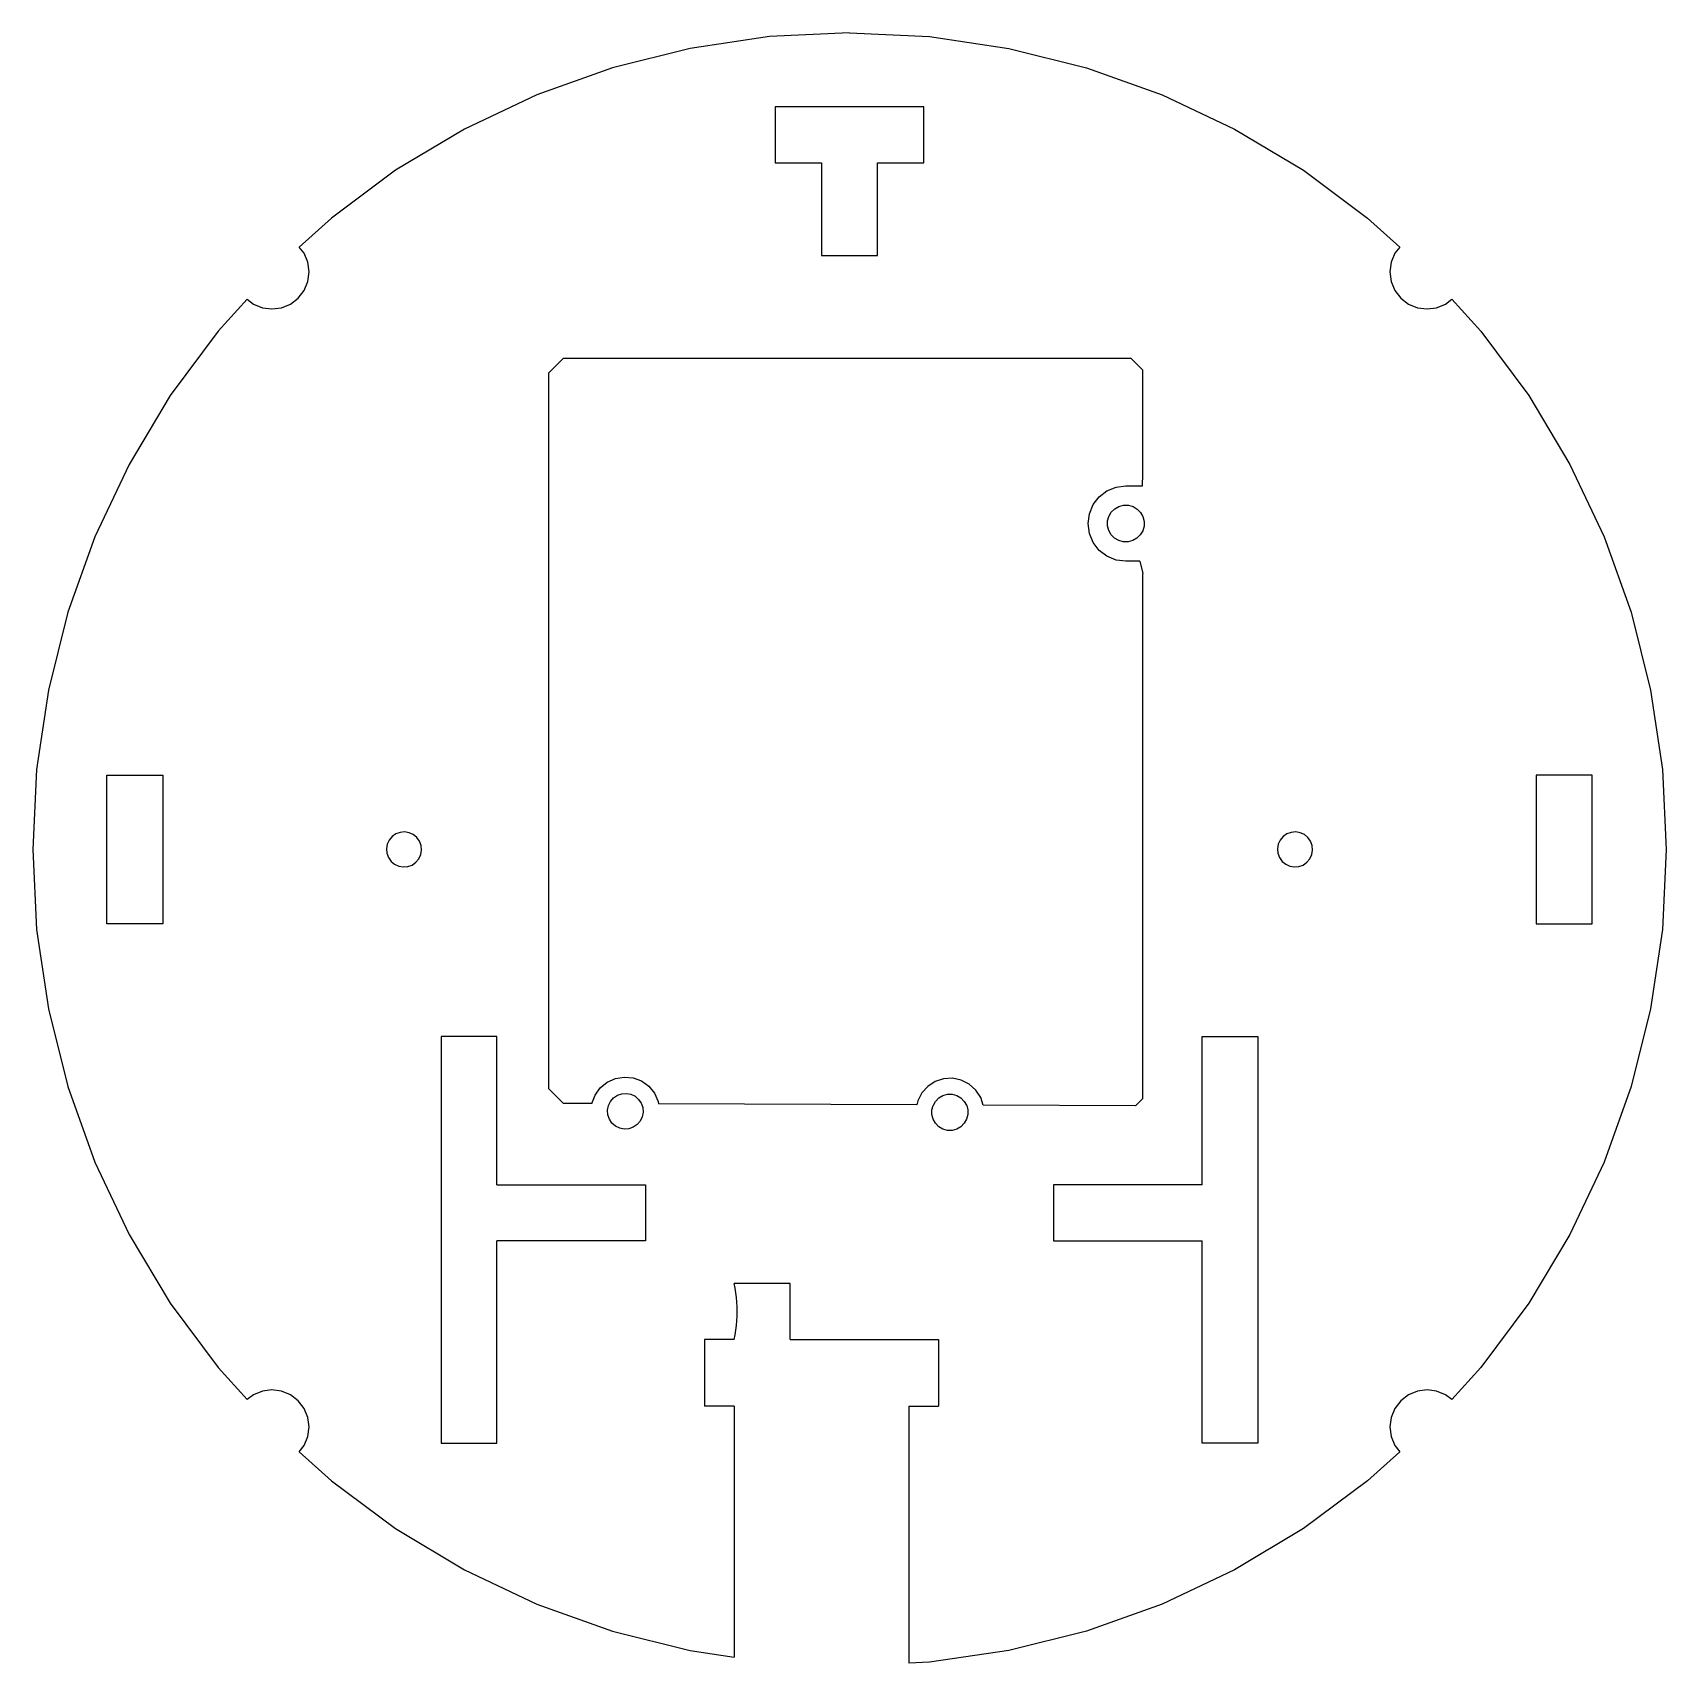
# Model space of a CAD drawing. Header units: metres. Extents: x -70 to 70, y -70 to 70.
import ezdxf

# ---------------------------------------------------------------- set-up
doc = ezdxf.new("R2010")
doc.units = ezdxf.units.M

msp = doc.modelspace()

# ---------------------------------------------------------------- linework, layer by layer
at = {"layer": 'Layer0'}
for p, q in [((-13.63, 68.51, 4.78), (-20.28, 66.84, 4.78)), ((-6.85, 69.51, 4.78), (-13.63, 68.51, 4.78)), ((0, 69.85, 4.78), (-6.85, 69.51, 4.78)), ((0, 69.85, 4.78), (6.85, 69.51, 4.78)), ((6.85, 69.51, 4.78), (13.63, 68.51, 4.78)), ((13.63, 68.51, 4.78), (20.28, 66.84, 4.78)), ((-20.28, 66.84, 4.78), (-26.73, 64.53, 4.78)), ((20.28, 66.84, 4.78), (26.73, 64.53, 4.78)), ((-26.73, 64.53, 4.78), (-32.93, 61.6, 4.78)), ((26.73, 64.53, 4.78), (32.93, 61.6, 4.78)), ((-6.35, 63.5, 4.78), (-6.35, 58.73, 4.78)), ((6.35, 63.5, 4.78), (-6.35, 63.5, 4.78)), ((6.35, 58.73, 4.78), (6.35, 63.5, 4.78)), ((-32.93, 61.6, 4.78), (-38.81, 58.08, 4.78)), ((32.93, 61.6, 4.78), (38.81, 58.08, 4.78)), ((-6.35, 58.73, 4.78), (-2.39, 58.73, 4.78)), ((-2.39, 58.73, 4.78), (-2.39, 50.8, 4.78)), ((2.39, 58.73, 4.78), (6.35, 58.73, 4.78)), ((2.39, 50.8, 4.78), (2.39, 58.73, 4.78)), ((-38.81, 58.08, 4.78), (-44.31, 53.99, 4.78)), ((38.81, 58.08, 4.78), (44.31, 53.99, 4.78)), ((-44.31, 53.99, 4.78), (-47.05, 51.51, 4.78)), ((44.31, 53.99, 4.78), (47.05, 51.51, 4.78)), ((-46.64, 50.98, 4.78), (-47.05, 51.51, 4.78)), ((-46.32, 50.21, 4.78), (-46.64, 50.98, 4.78)), ((-2.39, 50.8, 4.78), (2.39, 50.8, 4.78)), ((46.64, 50.98, 4.78), (46.32, 50.21, 4.78)), ((47.05, 51.51, 4.78), (46.64, 50.98, 4.78)), ((-46.22, 49.39, 4.78), (-46.32, 50.21, 4.78)), ((-46.32, 48.57, 4.78), (-46.22, 49.39, 4.78)), ((46.32, 50.21, 4.78), (46.22, 49.39, 4.78)), ((46.22, 49.39, 4.78), (46.32, 48.57, 4.78)), ((-47.15, 47.15, 4.78), (-46.64, 47.8, 4.78)), ((-46.64, 47.8, 4.78), (-46.32, 48.57, 4.78)), ((46.32, 48.57, 4.78), (46.64, 47.8, 4.78)), ((46.64, 47.8, 4.78), (47.15, 47.15, 4.78)), ((-51.51, 47.05, 4.78), (-53.99, 44.31, 4.78)), ((-51.51, 47.05, 4.78), (-50.98, 46.64, 4.78)), ((-50.98, 46.64, 4.78), (-50.21, 46.32, 4.78)), ((-50.21, 46.32, 4.78), (-49.39, 46.22, 4.78)), ((-49.39, 46.22, 4.78), (-48.57, 46.32, 4.78)), ((-48.57, 46.32, 4.78), (-47.8, 46.64, 4.78)), ((-47.8, 46.64, 4.78), (-47.15, 47.15, 4.78)), ((47.15, 47.15, 4.78), (47.8, 46.64, 4.78)), ((47.8, 46.64, 4.78), (48.57, 46.32, 4.78)), ((48.57, 46.32, 4.78), (49.39, 46.22, 4.78)), ((49.39, 46.22, 4.78), (50.21, 46.32, 4.78)), ((50.21, 46.32, 4.78), (50.98, 46.64, 4.78)), ((50.98, 46.64, 4.78), (51.51, 47.05, 4.78)), ((51.51, 47.05, 4.78), (53.99, 44.31, 4.78)), ((-53.99, 44.31, 4.78), (-58.08, 38.81, 4.78)), ((53.99, 44.31, 4.78), (58.08, 38.81, 4.78)), ((-25.73, 40.73, 4.78), (-24.48, 41.98, 4.78)), ((24.08, 41.98, 4.78), (-24.48, 41.98, 4.78)), ((24.08, 41.98, 4.78), (25.08, 40.99, 4.78)), ((-25.73, 40.73, 4.78), (-25.73, -20.45, 4.78)), ((25.08, 32.08, 4.78), (25.08, 40.99, 4.78)), ((-58.08, 38.81, 4.78), (-61.6, 32.93, 4.78)), ((58.08, 38.81, 4.78), (61.6, 32.93, 4.78)), ((-61.6, 32.93, 4.78), (-64.53, 26.73, 4.78)), ((61.6, 32.93, 4.78), (64.53, 26.73, 4.78)), ((22.01, 30.67, 4.78), (22.79, 30.99, 4.78)), ((22.79, 30.99, 4.78), (23.63, 31.1, 4.78)), ((23.63, 31.1, 4.78), (25.05, 31.1, 4.78)), ((25.05, 31.1, 4.78), (25.08, 32.08, 4.78)), ((20.51, 28.71, 4.78), (20.83, 29.49, 4.78)), ((20.83, 29.49, 4.78), (21.34, 30.16, 4.78)), ((21.34, 30.16, 4.78), (22.01, 30.67, 4.78)), ((23.04, 29.33, 4.78), (23.44, 29.43, 4.78)), ((23.44, 29.43, 4.78), (23.85, 29.43, 4.78)), ((23.85, 29.43, 4.78), (24.25, 29.32, 4.78)), ((20.4, 27.87, 4.78), (20.51, 28.71, 4.78)), ((22.07, 28.09, 4.78), (22.18, 28.48, 4.78)), ((22.07, 27.68, 4.78), (22.07, 28.09, 4.78)), ((22.18, 28.48, 4.78), (22.39, 28.84, 4.78)), ((22.39, 28.84, 4.78), (22.68, 29.13, 4.78)), ((22.68, 29.13, 4.78), (23.04, 29.33, 4.78)), ((24.25, 29.32, 4.78), (24.6, 29.11, 4.78)), ((24.6, 29.11, 4.78), (24.89, 28.82, 4.78)), ((24.89, 28.82, 4.78), (25.09, 28.46, 4.78)), ((25.09, 28.46, 4.78), (25.19, 28.06, 4.78)), ((25.19, 28.06, 4.78), (25.19, 27.65, 4.78)), ((-64.53, 26.73, 4.78), (-66.84, 20.28, 4.78)), ((20.51, 27.03, 4.78), (20.4, 27.87, 4.78)), ((20.83, 26.25, 4.78), (20.51, 27.03, 4.78)), ((22.17, 27.28, 4.78), (22.07, 27.68, 4.78)), ((22.37, 26.92, 4.78), (22.17, 27.28, 4.78)), ((22.66, 26.63, 4.78), (22.37, 26.92, 4.78)), ((23.02, 26.42, 4.78), (22.66, 26.63, 4.78)), ((24.58, 26.61, 4.78), (24.22, 26.41, 4.78)), ((24.87, 26.9, 4.78), (24.58, 26.61, 4.78)), ((25.08, 27.25, 4.78), (24.87, 26.9, 4.78)), ((25.19, 27.65, 4.78), (25.08, 27.25, 4.78)), ((64.53, 26.73, 4.78), (66.84, 20.28, 4.78)), ((21.34, 25.58, 4.78), (20.83, 26.25, 4.78)), ((22.01, 25.07, 4.78), (21.34, 25.58, 4.78)), ((23.41, 26.31, 4.78), (23.02, 26.42, 4.78)), ((23.82, 26.31, 4.78), (23.41, 26.31, 4.78)), ((24.22, 26.41, 4.78), (23.82, 26.31, 4.78)), ((22.79, 24.75, 4.78), (22.01, 25.07, 4.78)), ((23.63, 24.64, 4.78), (22.79, 24.75, 4.78)), ((24.83, 24.64, 4.78), (23.63, 24.64, 4.78)), ((24.83, 24.64, 4.78), (25.08, 23.59, 4.78)), ((25.08, -21.3, 4.78), (25.08, 23.59, 4.78)), ((-66.84, 20.28, 4.78), (-68.51, 13.63, 4.78)), ((66.84, 20.28, 4.78), (68.51, 13.63, 4.78)), ((-68.51, 13.63, 4.78), (-69.51, 6.85, 4.78)), ((68.51, 13.63, 4.78), (69.51, 6.85, 4.78)), ((-69.51, 6.85, 4.78), (-69.85, 0, 4.78)), ((-63.5, -6.35, 4.78), (-63.5, 6.35, 4.78)), ((-63.5, 6.35, 4.78), (-58.73, 6.35, 4.78)), ((-58.73, 6.35, 4.78), (-58.73, -6.35, 4.78)), ((58.73, 6.35, 4.78), (58.73, -6.35, 4.78)), ((63.5, 6.35, 4.78), (58.73, 6.35, 4.78)), ((63.5, -6.35, 4.78), (63.5, 6.35, 4.78)), ((69.51, 6.85, 4.78), (69.85, 0, 4.78)), ((-38.43, 1.46, 4.78), (-38.8, 1.33, 4.78)), ((-38.04, 1.5, 4.78), (-38.43, 1.46, 4.78)), ((-37.66, 1.43, 4.78), (-38.04, 1.5, 4.78)), ((-37.3, 1.27, 4.78), (-37.66, 1.43, 4.78)), ((37.77, 1.46, 4.78), (37.4, 1.33, 4.78)), ((38.16, 1.5, 4.78), (37.77, 1.46, 4.78)), ((38.54, 1.43, 4.78), (38.16, 1.5, 4.78)), ((38.9, 1.27, 4.78), (38.54, 1.43, 4.78)), ((-39.53, 0.44, 4.78), (-39.6, 0.06, 4.78)), ((-39.6, 0.06, 4.78), (-39.56, -0.33, 4.78)), ((-39.37, 0.8, 4.78), (-39.53, 0.44, 4.78)), ((-39.12, 1.1, 4.78), (-39.37, 0.8, 4.78)), ((-38.8, 1.33, 4.78), (-39.12, 1.1, 4.78)), ((-37, 1.02, 4.78), (-37.3, 1.27, 4.78)), ((-36.77, 0.7, 4.78), (-37, 1.02, 4.78)), ((-36.64, 0.33, 4.78), (-36.77, 0.7, 4.78)), ((-36.6, -0.06, 4.78), (-36.64, 0.33, 4.78)), ((36.67, 0.44, 4.78), (36.6, 0.06, 4.78)), ((36.6, 0.06, 4.78), (36.64, -0.33, 4.78)), ((36.83, 0.8, 4.78), (36.67, 0.44, 4.78)), ((37.08, 1.1, 4.78), (36.83, 0.8, 4.78)), ((37.4, 1.33, 4.78), (37.08, 1.1, 4.78)), ((39.2, 1.02, 4.78), (38.9, 1.27, 4.78)), ((39.43, 0.7, 4.78), (39.2, 1.02, 4.78)), ((39.56, 0.33, 4.78), (39.43, 0.7, 4.78)), ((39.6, -0.06, 4.78), (39.56, 0.33, 4.78)), ((-69.85, 0, 4.78), (-69.51, -6.85, 4.78)), ((-39.56, -0.33, 4.78), (-39.43, -0.7, 4.78)), ((-39.43, -0.7, 4.78), (-39.2, -1.02, 4.78)), ((-39.2, -1.02, 4.78), (-38.9, -1.27, 4.78)), ((-38.9, -1.27, 4.78), (-38.54, -1.43, 4.78)), ((-37.77, -1.46, 4.78), (-37.4, -1.33, 4.78)), ((-37.4, -1.33, 4.78), (-37.08, -1.1, 4.78)), ((-37.08, -1.1, 4.78), (-36.83, -0.8, 4.78)), ((-36.83, -0.8, 4.78), (-36.67, -0.44, 4.78)), ((-36.67, -0.44, 4.78), (-36.6, -0.06, 4.78)), ((36.64, -0.33, 4.78), (36.77, -0.7, 4.78)), ((36.77, -0.7, 4.78), (37, -1.02, 4.78)), ((37, -1.02, 4.78), (37.3, -1.27, 4.78)), ((37.3, -1.27, 4.78), (37.66, -1.43, 4.78)), ((38.43, -1.46, 4.78), (38.8, -1.33, 4.78)), ((38.8, -1.33, 4.78), (39.12, -1.1, 4.78)), ((39.12, -1.1, 4.78), (39.37, -0.8, 4.78)), ((39.37, -0.8, 4.78), (39.53, -0.44, 4.78)), ((39.53, -0.44, 4.78), (39.6, -0.06, 4.78)), ((69.85, 0, 4.78), (69.51, -6.85, 4.78)), ((-38.54, -1.43, 4.78), (-38.16, -1.5, 4.78)), ((-38.16, -1.5, 4.78), (-37.77, -1.46, 4.78)), ((37.66, -1.43, 4.78), (38.04, -1.5, 4.78)), ((38.04, -1.5, 4.78), (38.43, -1.46, 4.78)), ((-69.51, -6.85, 4.78), (-68.51, -13.63, 4.78)), ((-58.73, -6.35, 4.78), (-63.5, -6.35, 4.78)), ((58.73, -6.35, 4.78), (63.5, -6.35, 4.78)), ((69.51, -6.85, 4.78), (68.51, -13.63, 4.78)), ((-68.51, -13.63, 4.78), (-66.84, -20.28, 4.78)), ((68.51, -13.63, 4.78), (66.84, -20.28, 4.78)), ((-34.92, -16, 4.78), (-34.92, -50.77, 4.78)), ((-30.15, -16, 4.78), (-34.92, -16, 4.78)), ((-30.15, -28.69, 4.78), (-30.15, -16, 4.78)), ((30.15, -28.69, 4.78), (30.15, -16, 4.78)), ((30.15, -16, 4.78), (34.93, -16, 4.78)), ((34.93, -16, 4.78), (34.93, -50.77, 4.78)), ((-20.02, -19.58, 4.78), (-19.26, -19.46, 4.78)), ((-19.26, -19.46, 4.78), (-18.5, -19.53, 4.78)), ((-18.5, -19.53, 4.78), (-17.78, -19.8, 4.78)), ((-66.84, -20.28, 4.78), (-64.53, -26.73, 4.78)), ((-24.46, -21.72, 4.78), (-25.73, -20.45, 4.78)), ((-21.75, -21, 4.78), (-21.31, -20.38, 4.78)), ((-21.31, -20.38, 4.78), (-20.71, -19.9, 4.78)), ((-20.71, -19.9, 4.78), (-20.02, -19.58, 4.78)), ((-19.85, -21.02, 4.78), (-19.48, -20.89, 4.78)), ((-19.48, -20.89, 4.78), (-19.08, -20.87, 4.78)), ((-19.08, -20.87, 4.78), (-18.69, -20.94, 4.78)), ((-18.69, -20.94, 4.78), (-18.33, -21.11, 4.78)), ((-17.78, -19.8, 4.78), (-17.16, -20.25, 4.78)), ((-17.16, -20.25, 4.78), (-16.68, -20.84, 4.78)), ((-16.68, -20.84, 4.78), (-16.36, -21.54, 4.78)), ((6.18, -20.82, 4.78), (5.83, -21.5, 4.78)), ((6.69, -20.26, 4.78), (6.18, -20.82, 4.78)), ((7.33, -19.84, 4.78), (6.69, -20.26, 4.78)), ((8.05, -19.61, 4.78), (7.33, -19.84, 4.78)), ((7.99, -21.05, 4.78), (8.38, -20.94, 4.78)), ((8.81, -19.57, 4.78), (8.05, -19.61, 4.78)), ((8.38, -20.94, 4.78), (8.79, -20.94, 4.78)), ((8.79, -20.94, 4.78), (9.18, -21.05, 4.78)), ((9.56, -19.73, 4.78), (8.81, -19.57, 4.78)), ((10.24, -20.07, 4.78), (9.56, -19.73, 4.78)), ((10.81, -20.58, 4.78), (10.24, -20.07, 4.78)), ((11.22, -21.22, 4.78), (10.81, -20.58, 4.78)), ((66.84, -20.28, 4.78), (64.53, -26.73, 4.78)), ((-22.02, -21.72, 4.78), (-24.46, -21.72, 4.78)), ((-22.02, -21.72, 4.78), (-21.75, -21, 4.78)), ((-20.69, -22.3, 4.78), (-20.61, -21.91, 4.78)), ((-20.66, -22.69, 4.78), (-20.69, -22.3, 4.78)), ((-20.61, -21.91, 4.78), (-20.53, -21.73, 4.78)), ((-20.53, -21.73, 4.78), (-20.44, -21.55, 4.78)), ((-20.44, -21.55, 4.78), (-20.18, -21.25, 4.78)), ((-20.18, -21.25, 4.78), (-19.85, -21.02, 4.78)), ((-18.33, -21.11, 4.78), (-18.03, -21.38, 4.78)), ((-18.03, -21.38, 4.78), (-17.81, -21.7, 4.78)), ((-17.81, -21.7, 4.78), (-17.79, -21.74, 4.78)), ((-17.79, -21.74, 4.78), (-17.68, -22.08, 4.78)), ((-17.68, -22.08, 4.78), (-17.65, -22.48, 4.78)), ((-16.36, -21.54, 4.78), (-16.33, -21.75, 4.78)), ((5.76, -21.85, 4.78), (-16.33, -21.75, 4.78)), ((5.83, -21.5, 4.78), (5.76, -21.85, 4.78)), ((7.05, -22.28, 4.78), (7.15, -21.89, 4.78)), ((7.05, -22.68, 4.78), (7.05, -22.28, 4.78)), ((7.15, -21.89, 4.78), (7.17, -21.86, 4.78)), ((7.17, -21.86, 4.78), (7.35, -21.54, 4.78)), ((7.35, -21.54, 4.78), (7.64, -21.25, 4.78)), ((7.64, -21.25, 4.78), (7.99, -21.05, 4.78)), ((9.18, -21.05, 4.78), (9.53, -21.25, 4.78)), ((9.53, -21.25, 4.78), (9.81, -21.54, 4.78)), ((9.81, -21.54, 4.78), (10, -21.86, 4.78)), ((10, -21.86, 4.78), (10.02, -21.89, 4.78)), ((10.02, -21.89, 4.78), (10.12, -22.28, 4.78)), ((10.12, -22.28, 4.78), (10.12, -22.68, 4.78)), ((11.43, -21.88, 4.78), (11.22, -21.22, 4.78)), ((24.47, -21.92, 4.78), (11.43, -21.88, 4.78)), ((25.08, -21.3, 4.78), (24.47, -21.92, 4.78)), ((-20.53, -23.07, 4.78), (-20.66, -22.69, 4.78)), ((-20.31, -23.4, 4.78), (-20.53, -23.07, 4.78)), ((-20.01, -23.66, 4.78), (-20.31, -23.4, 4.78)), ((-19.65, -23.83, 4.78), (-20.01, -23.66, 4.78)), ((-18.16, -23.53, 4.78), (-18.49, -23.75, 4.78)), ((-17.9, -23.23, 4.78), (-18.16, -23.53, 4.78)), ((-17.72, -22.87, 4.78), (-17.9, -23.23, 4.78)), ((-17.65, -22.48, 4.78), (-17.72, -22.87, 4.78)), ((7.15, -23.07, 4.78), (7.05, -22.68, 4.78)), ((7.35, -23.42, 4.78), (7.15, -23.07, 4.78)), ((7.64, -23.71, 4.78), (7.35, -23.42, 4.78)), ((7.99, -23.91, 4.78), (7.64, -23.71, 4.78)), ((9.53, -23.71, 4.78), (9.18, -23.91, 4.78)), ((9.81, -23.42, 4.78), (9.53, -23.71, 4.78)), ((10.01, -23.07, 4.78), (9.81, -23.42, 4.78)), ((10.12, -22.68, 4.78), (10.01, -23.07, 4.78)), ((-19.26, -23.91, 4.78), (-19.65, -23.83, 4.78)), ((-18.86, -23.88, 4.78), (-19.26, -23.91, 4.78)), ((-18.49, -23.75, 4.78), (-18.86, -23.88, 4.78)), ((8.38, -24.02, 4.78), (7.99, -23.91, 4.78)), ((8.79, -24.02, 4.78), (8.38, -24.02, 4.78)), ((9.18, -23.91, 4.78), (8.79, -24.02, 4.78)), ((-64.53, -26.73, 4.78), (-61.6, -32.93, 4.78)), ((64.53, -26.73, 4.78), (61.6, -32.93, 4.78)), ((-30.15, -28.69, 4.78), (-17.45, -28.69, 4.78)), ((-17.45, -28.69, 4.78), (-17.45, -33.46, 4.78)), ((17.45, -28.69, 4.78), (17.45, -33.46, 4.78)), ((30.15, -28.69, 4.78), (17.45, -28.69, 4.78)), ((-61.6, -32.93, 4.78), (-58.08, -38.81, 4.78)), ((-17.45, -33.46, 4.78), (-30.15, -33.46, 4.78)), ((-30.15, -50.77, 4.78), (-30.15, -33.46, 4.78)), ((17.45, -33.46, 4.78), (30.15, -33.46, 4.78)), ((30.15, -50.77, 4.78), (30.15, -33.46, 4.78)), ((61.6, -32.93, 4.78), (58.08, -38.81, 4.78)), ((-9.78, -37.53, 4.78), (-9.86, -37.13, 4.78)), ((-5.08, -37.13, 4.78), (-9.86, -37.13, 4.78)), ((-9.71, -37.92, 4.78), (-9.78, -37.53, 4.78)), ((-5.08, -41.91, 4.78), (-5.08, -37.13, 4.78)), ((-58.08, -38.81, 4.78), (-53.99, -44.31, 4.78)), ((-9.66, -38.32, 4.78), (-9.71, -37.92, 4.78)), ((-9.63, -38.72, 4.78), (-9.66, -38.32, 4.78)), ((-9.61, -39.12, 4.78), (-9.63, -38.72, 4.78)), ((58.08, -38.81, 4.78), (53.99, -44.31, 4.78)), ((-9.66, -40.72, 4.78), (-9.63, -40.32, 4.78)), ((-9.63, -40.32, 4.78), (-9.61, -39.92, 4.78)), ((-9.6, -39.52, 4.78), (-9.61, -39.12, 4.78)), ((-9.61, -39.92, 4.78), (-9.6, -39.52, 4.78)), ((-9.86, -41.91, 4.78), (-9.78, -41.52, 4.78)), ((-9.78, -41.52, 4.78), (-9.71, -41.12, 4.78)), ((-9.71, -41.12, 4.78), (-9.66, -40.72, 4.78)), ((-12.4, -41.91, 4.78), (-12.4, -47.6, 4.78)), ((-9.86, -41.91, 4.78), (-12.4, -41.91, 4.78)), ((-5.08, -41.91, 4.78), (7.62, -41.91, 4.78)), ((7.62, -41.91, 4.78), (7.62, -47.6, 4.78)), ((-53.99, -44.31, 4.78), (-51.51, -47.05, 4.78)), ((53.99, -44.31, 4.78), (51.51, -47.05, 4.78)), ((-50.98, -46.64, 4.78), (-51.51, -47.05, 4.78)), ((-50.21, -46.32, 4.78), (-50.98, -46.64, 4.78)), ((-49.39, -46.22, 4.78), (-50.21, -46.32, 4.78)), ((-48.57, -46.32, 4.78), (-49.39, -46.22, 4.78)), ((-47.8, -46.64, 4.78), (-48.57, -46.32, 4.78)), ((-47.15, -47.15, 4.78), (-47.8, -46.64, 4.78)), ((-46.64, -47.8, 4.78), (-47.15, -47.15, 4.78)), ((47.15, -47.15, 4.78), (46.64, -47.8, 4.78)), ((47.8, -46.64, 4.78), (47.15, -47.15, 4.78)), ((48.57, -46.32, 4.78), (47.8, -46.64, 4.78)), ((49.39, -46.22, 4.78), (48.57, -46.32, 4.78)), ((50.21, -46.32, 4.78), (49.39, -46.22, 4.78)), ((50.98, -46.64, 4.78), (50.21, -46.32, 4.78)), ((51.51, -47.05, 4.78), (50.98, -46.64, 4.78)), ((-46.32, -48.57, 4.78), (-46.64, -47.8, 4.78)), ((-46.22, -49.39, 4.78), (-46.32, -48.57, 4.78)), ((-9.86, -47.6, 4.78), (-12.4, -47.6, 4.78)), ((-9.86, -47.6, 4.78), (-9.86, -69.07, 4.78)), ((5.08, -47.6, 4.78), (7.62, -47.6, 4.78)), ((5.08, -47.6, 4.78), (5.08, -69.6, 4.78)), ((46.32, -48.57, 4.78), (46.22, -49.39, 4.78)), ((46.64, -47.8, 4.78), (46.32, -48.57, 4.78)), ((-46.64, -50.98, 4.78), (-46.32, -50.21, 4.78)), ((-46.32, -50.21, 4.78), (-46.22, -49.39, 4.78)), ((46.22, -49.39, 4.78), (46.32, -50.21, 4.78)), ((46.32, -50.21, 4.78), (46.64, -50.98, 4.78)), ((-47.05, -51.51, 4.78), (-46.64, -50.98, 4.78)), ((-47.05, -51.51, 4.78), (-44.31, -53.99, 4.78)), ((-34.92, -50.77, 4.78), (-30.15, -50.77, 4.78)), ((34.93, -50.77, 4.78), (30.15, -50.77, 4.78)), ((47.05, -51.51, 4.78), (44.31, -53.99, 4.78)), ((46.64, -50.98, 4.78), (47.05, -51.51, 4.78)), ((-44.31, -53.99, 4.78), (-38.81, -58.08, 4.78)), ((44.31, -53.99, 4.78), (38.81, -58.08, 4.78)), ((-38.81, -58.08, 4.78), (-32.93, -61.6, 4.78)), ((38.81, -58.08, 4.78), (32.93, -61.6, 4.78)), ((-32.93, -61.6, 4.78), (-26.73, -64.53, 4.78)), ((32.93, -61.6, 4.78), (26.73, -64.53, 4.78)), ((-26.73, -64.53, 4.78), (-20.28, -66.84, 4.78)), ((26.73, -64.53, 4.78), (20.28, -66.84, 4.78)), ((-20.28, -66.84, 4.78), (-13.63, -68.51, 4.78)), ((20.28, -66.84, 4.78), (13.63, -68.51, 4.78)), ((-13.63, -68.51, 4.78), (-9.86, -69.07, 4.78)), ((6.85, -69.51, 4.78), (5.08, -69.6, 4.78)), ((13.63, -68.51, 4.78), (6.85, -69.51, 4.78))]:
    msp.add_line(p, q, dxfattribs=at)

doc.saveas('drawing.dxf')
